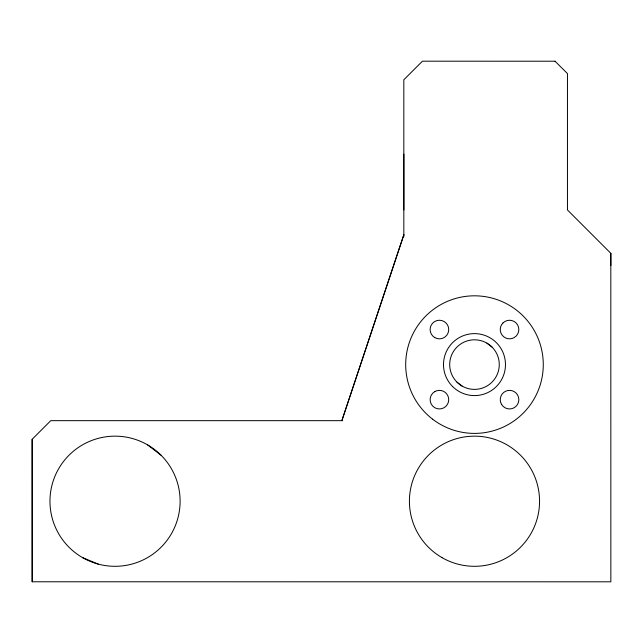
<?xml version="1.0" encoding="UTF-8"?>
<svg xmlns="http://www.w3.org/2000/svg" width="643" height="643" viewBox="0 0 643 643"><rect width="100%" height="100%" fill="white"/><g stroke="black" fill="none" stroke-linecap="round" stroke-linejoin="round"><path stroke-width="0.96" d="M610.85 265.495L610.818 253.318L610.85 581.811L32.182 581.778L32.182 439.249L50.773 420.659L342.639 420.667M403.836 236.745L403.828 79.78L422.419 61.189L555.086 61.214M403.836 209.956L403.836 154.167M502.955 322.955L501.492 324.892A9.299 9.299 0 0 0 514.191 337.591L516.12 336.112A9.299 9.299 0 0 0 516.112 322.963A9.299 9.299 0 0 0 502.971 322.971M32.15 439.273L32.19 581.794M434.789 391.619L432.852 393.082A9.299 9.299 0 0 0 432.852 406.231A9.299 9.299 0 0 0 446.001 406.223L447.472 404.302A9.299 9.299 0 0 0 434.772 391.603M98.194 564.088L82.497 557.585A65.072 65.072 0 0 1 82.497 444.876A65.072 65.072 0 0 1 180.112 501.235A65.072 65.072 0 0 1 82.497 557.585M486.88 343.129L492.016 347.067M434.781 337.599L432.843 336.112A9.299 9.299 0 0 1 432.843 322.963A9.299 9.299 0 0 1 445.985 322.963L447.48 324.9A9.299 9.299 0 0 1 434.764 337.591M456.956 382.127L462.092 386.065A24.788 24.788 0 0 0 499.273 364.597A24.788 24.788 0 0 0 462.092 343.129A24.788 24.788 0 0 0 462.092 386.065M147.577 444.876L161.047 455.22M555.038 61.198L567.464 73.591L567.456 209.956L610.85 253.342M501.492 404.294L502.979 406.231A9.299 9.299 0 0 0 516.128 406.231A9.299 9.299 0 0 0 516.12 393.082L514.183 391.595A9.299 9.299 0 0 0 501.5 404.302M403.836 234.743L341.859 420.667L403.86 234.743M452.576 386.515A30.985 30.985 0 0 0 504.417 372.627A30.985 30.985 0 0 0 466.464 334.673A30.985 30.985 0 0 0 452.576 386.515M432.618 419.188A68.793 68.793 0 0 0 542.692 373.575A68.793 68.793 0 0 0 448.155 301.053A68.793 68.793 0 0 0 432.618 419.188M441.95 557.585A65.072 65.072 0 0 0 539.557 501.227A65.072 65.072 0 0 0 441.95 444.876A65.072 65.072 0 0 0 441.95 557.585"/></g></svg>
